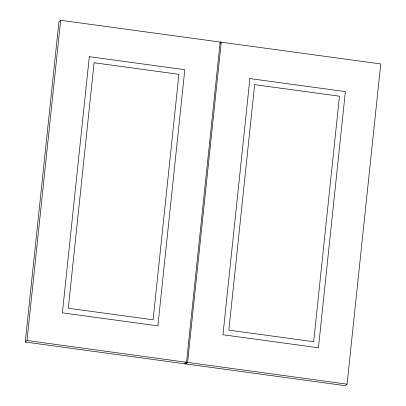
<?xml version="1.0" encoding="UTF-8"?>
<svg xmlns="http://www.w3.org/2000/svg" width="406" height="406" viewBox="0 0 406 406"><rect width="100%" height="100%" fill="white"/><g stroke="black" fill="none" stroke-linecap="round" stroke-linejoin="round"><path stroke-width="0.61" d="M25.258 342.055L58.916 21.838L60.677 20.3L380.742 63.945L347.084 384.162L345.323 385.7L25.258 342.055L27.019 340.512L60.677 20.3M186.024 362.061L185.826 363.949L187.587 362.411L221.245 42.199L219.92 43.351M220.174 42.051L186.521 362.264L184.755 363.801M27.019 340.512L347.084 384.162M89.32 56.688L62.392 312.859L157.878 325.876L184.806 69.705L89.32 56.688M94.09 62.752L68.289 308.245L153.108 319.811L178.909 74.318L94.09 62.752M249.883 78.581L222.96 334.752L318.446 347.775L345.369 91.604L249.883 78.581M254.658 84.646L228.857 330.144L313.671 341.71L339.477 96.212L254.658 84.646"/></g></svg>
